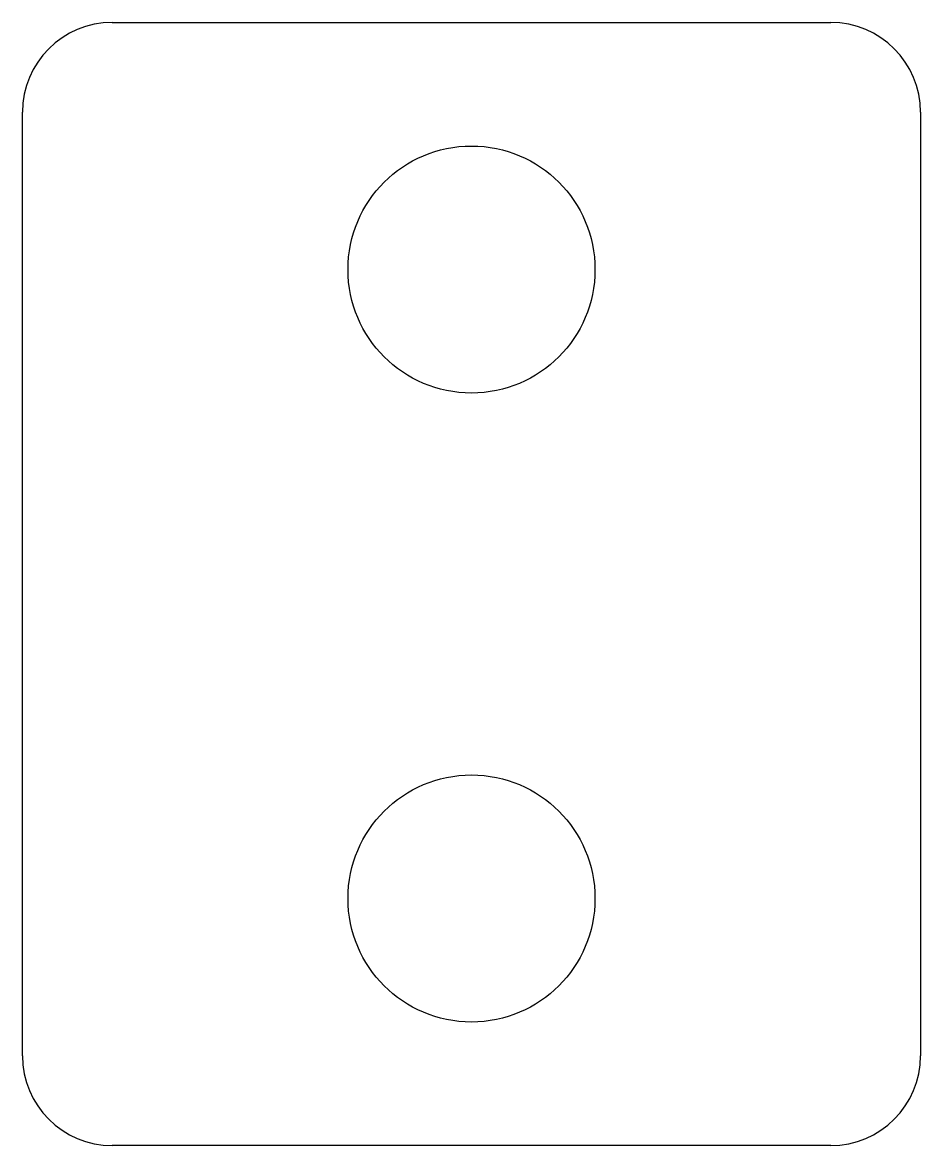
# Model space of a CAD drawing. Extents: x 0 to 20, y -12.5 to 12.5.
import ezdxf

# ---------------------------------------------------------------- set-up
doc = ezdxf.new("R2010")
doc.units = 0
doc.layers.add('Sketch', color=7, linetype='CONTINUOUS')

msp = doc.modelspace()

# ---------------------------------------------------------------- linework, layer by layer
at = {"layer": 'Sketch'}
for p, q in [((2, 12.5), (18, 12.5)), ((0, -10.5), (0, 10.5)), ((20, 10.5), (20, -10.5)), ((18, -12.5), (2, -12.5))]:
    msp.add_line(p, q, dxfattribs=at)
for centre in [(10, 7), (10, -7)]:
    msp.add_circle(centre, 2.75, dxfattribs=at)
for centre, start, end in [((2, 10.5), 90, -180), ((18, 10.5), 0, 90), ((2, -10.5), 180, -90), ((18, -10.5), -90, 0)]:
    msp.add_arc(centre, 2, start, end, dxfattribs=at)

doc.saveas('drawing.dxf')
